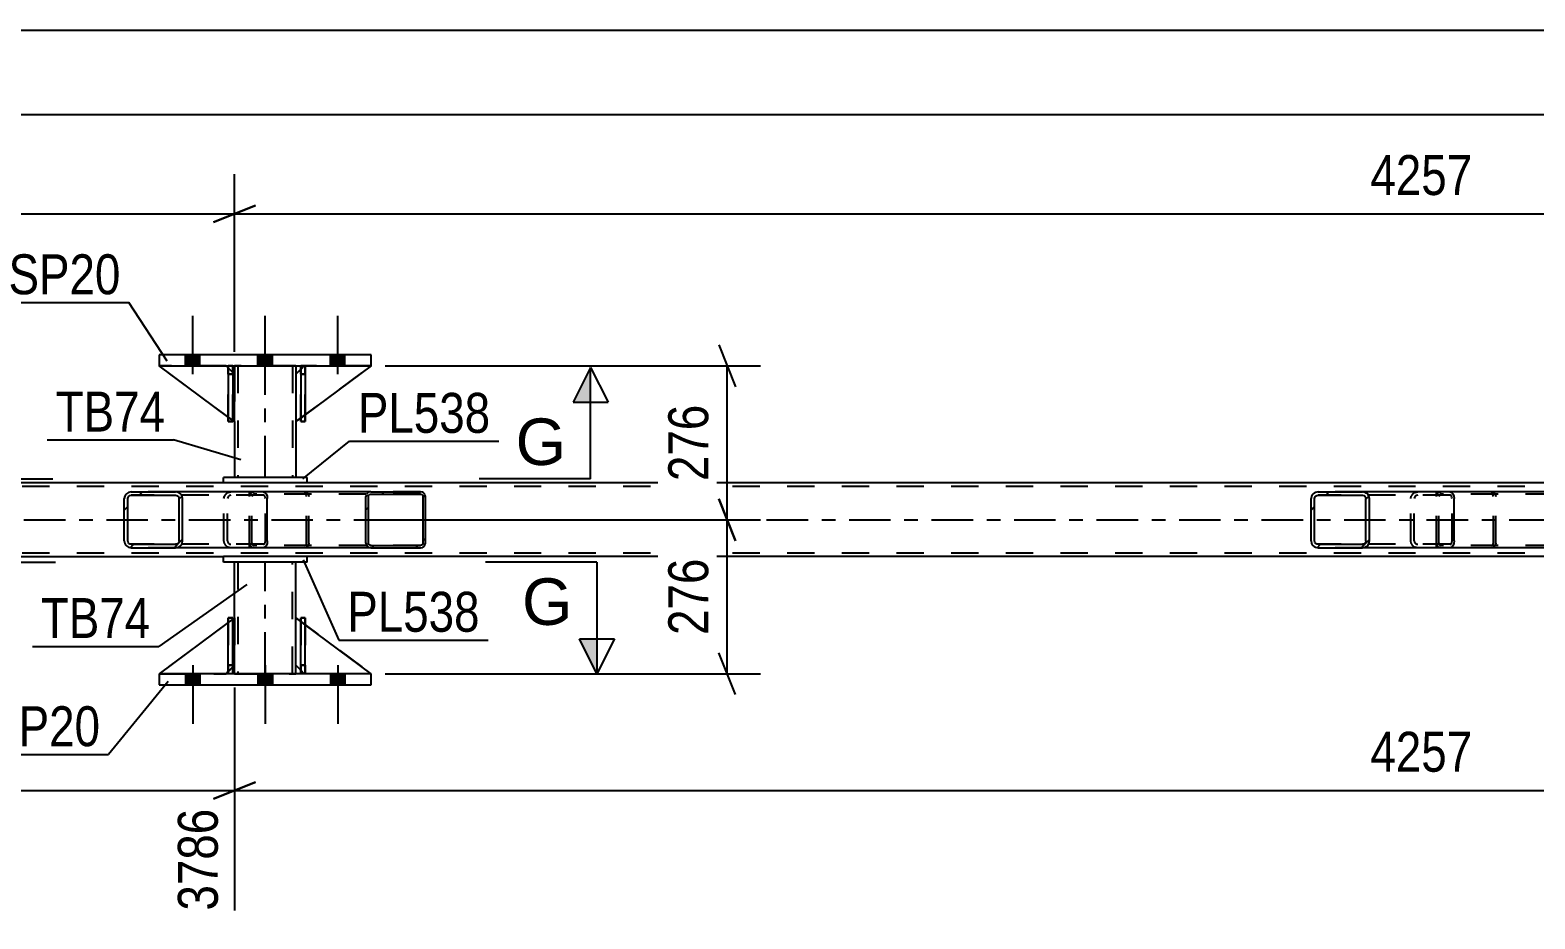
# Model space of a CAD drawing. Header units: millimetres. Extents: x 0 to 841, y 0 to 594.
# Drawn here: x 136.3 to 244.2, y 217 to 280.7 of the extents above; entities that cross this region are included whole.
import ezdxf

# ---------------------------------------------------------------- set-up
doc = ezdxf.new("R2010")
doc.units = ezdxf.units.MM
doc.linetypes.add('DXK_LINE_DOT2', pattern=[3.9198, 1.9599, -1.9599])
doc.linetypes.add('DXK_LINE_DOT3', pattern=[5.9187, 2.979, -0.9799, 0.9799, -0.9799])
doc.styles.add('Arial', font='ARIAL.TTF', dxfattribs={"height": 0.2})
doc.styles.add('Arial Narrow', font='ARIALN.TTF', dxfattribs={"height": 0.2})

# ---------------------------------------------------------------- blocks, each defined once
blk = doc.blocks.new('Part-815137708-5959 - 5892')
at = {"color": 2, "linetype": 'Continuous'}
for p, q in [((150.52, 234.55), (150.52, 238.55)), ((150.52, 238.55), (150.84, 238.55)), ((150.84, 234.55), (150.84, 238.55)), ((150.52, 234.55), (150.52, 234.55)), ((150.84, 234.55), (150.52, 234.55))]:
    blk.add_line(p, q, dxfattribs=at)
at = {"color": 7, "linetype": 'DXK_LINE_DOT2'}
for p, q in [((150.52, 238.55), (150.52, 235.15)), ((150.84, 235.15), (150.84, 238.55)), ((150.52, 235.15), (150.52, 234.55)), ((150.52, 235.15), (150.84, 235.15)), ((150.84, 234.55), (150.84, 235.15)), ((150.84, 234.55), (150.84, 234.55))]:
    blk.add_line(p, q, dxfattribs=at)
blk = doc.blocks.new('Part-815137708-5960 - 5892')
at = {"color": 7, "linetype": 'DXK_LINE_DOT2'}
for p, q in [((150.97, 238.55), (145.57, 234.55)), ((150.97, 235.15), (150.97, 238.55)), ((150.97, 238.55), (150.97, 235.15)), ((145.57, 234.55), (150.37, 234.55)), ((150.37, 234.55), (150.97, 235.15)), ((150.97, 235.15), (150.37, 234.55)), ((150.97, 235.15), (150.97, 235.15))]:
    blk.add_line(p, q, dxfattribs=at)
blk = doc.blocks.new('Part-815137708-5896 - 5892')
at = {"color": 7, "linetype": 'DXK_LINE_DOT2'}
for p, q in [((155.72, 256.03), (155.72, 256.63)), ((155.72, 256.63), (155.72, 256.63)), ((155.72, 256.63), (155.72, 252.63)), ((156.04, 256.63), (155.72, 256.63)), ((155.72, 252.63), (155.72, 256.03)), ((155.72, 256.03), (156.04, 256.03)), ((156.04, 256.03), (156.04, 256.63)), ((156.04, 252.63), (156.04, 256.63)), ((156.04, 256.03), (156.04, 252.63)), ((155.72, 252.63), (156.04, 252.63))]:
    blk.add_line(p, q, dxfattribs=at)
blk = doc.blocks.new('Part-815137708-5902 - 5892')
at = {"color": 2, "linetype": 'Continuous'}
for p, q in [((150.52, 238.22), (145.57, 234.55)), ((150.97, 238.55), (150.84, 238.46)), ((150.97, 235.15), (150.97, 238.55)), ((150.52, 234.7), (150.37, 234.55)), ((150.97, 235.15), (150.84, 235.02)), ((150.97, 235.15), (150.97, 235.15))]:
    blk.add_line(p, q, dxfattribs=at)
at = {"color": 7, "linetype": 'DXK_LINE_DOT2'}
for p, q in [((150.84, 238.46), (150.52, 238.22)), ((150.97, 235.15), (150.97, 238.55)), ((145.57, 234.55), (150.37, 234.55)), ((150.97, 235.15), (150.37, 234.55)), ((150.84, 235.02), (150.52, 234.7))]:
    blk.add_line(p, q, dxfattribs=at)
blk = doc.blocks.new('Part-815137708-5903 - 5892')
at = {"color": 7, "linetype": 'DXK_LINE_DOT2'}
for p, q in [((155.37, 235.15), (155.37, 238.55)), ((155.37, 238.55), (160.77, 234.55)), ((155.97, 234.55), (155.37, 235.15)), ((160.77, 234.55), (155.97, 234.55))]:
    blk.add_line(p, q, dxfattribs=at)
blk = doc.blocks.new('Part-815137708-5904 - 5892')
at = {"color": 2, "linetype": 'Continuous'}
for p, q in [((155.37, 235.15), (155.37, 238.55)), ((155.72, 238.29), (155.37, 238.55)), ((160.77, 234.55), (156.04, 238.05)), ((155.72, 234.8), (155.37, 235.15))]:
    blk.add_line(p, q, dxfattribs=at)
at = {"color": 7, "linetype": 'DXK_LINE_DOT2'}
for p, q in [((156.04, 238.05), (155.72, 238.29)), ((155.97, 234.55), (155.72, 234.8)), ((160.77, 234.55), (155.97, 234.55)), ((160.77, 234.55), (160.77, 234.55)), ((160.77, 234.55), (160.77, 234.55))]:
    blk.add_line(p, q, dxfattribs=at)
blk = doc.blocks.new('Part-815137708-5909 - 5892')
at = {"color": 2, "linetype": 'Continuous'}
for p, q in [((145.57, 234.55), (145.57, 233.75)), ((160.77, 234.55), (145.57, 234.55)), ((160.77, 233.75), (160.77, 234.55)), ((145.57, 233.75), (160.77, 233.75))]:
    blk.add_line(p, q, dxfattribs=at)
blk = doc.blocks.new('Part-815137708-5917 - 5892')
at = {"color": 2, "linetype": 'Continuous'}
for p, q in [((160.77, 257.43), (145.57, 257.43)), ((145.57, 257.43), (145.57, 256.63)), ((160.77, 256.63), (160.77, 257.43)), ((145.57, 256.63), (160.77, 256.63))]:
    blk.add_line(p, q, dxfattribs=at)
blk = doc.blocks.new('Part-815137708-5933 - 5892')
at = {"color": 2, "linetype": 'Continuous'}
for p, q in [((150.97, 238.55), (150.97, 242.55)), ((155.37, 238.55), (155.37, 242.55)), ((150.97, 234.55), (150.97, 235.15)), ((155.37, 234.55), (155.37, 235.15))]:
    blk.add_line(p, q, dxfattribs=at)
at = {"color": 7, "linetype": 'DXK_LINE_DOT2'}
for p, q in [((155.37, 242.55), (150.97, 242.55)), ((151.21, 242.55), (151.21, 234.55)), ((155.13, 234.55), (155.13, 242.55)), ((150.97, 235.15), (150.97, 238.55)), ((155.37, 235.15), (155.37, 238.55)), ((150.97, 234.55), (155.37, 234.55))]:
    blk.add_line(p, q, dxfattribs=at)
at = {"color": 7, "linetype": 'DXK_LINE_DOT3'}
blk.add_line((153.17, 234.55), (153.17, 242.55), dxfattribs=at)
blk = doc.blocks.new('Part-815137708-5938 - 5892')
at = {"color": 2, "linetype": 'Continuous'}
for p, q in [((156.17, 242.95), (150.17, 242.95)), ((150.17, 242.55), (150.17, 242.95)), ((156.17, 242.55), (156.17, 242.95)), ((156.17, 242.55), (150.17, 242.55))]:
    blk.add_line(p, q, dxfattribs=at)
blk = doc.blocks.new('Part-815137708-5943 - 5892')
at = {"color": 2, "linetype": 'Continuous'}
for p, q in [((156.17, 248.63), (150.17, 248.63)), ((150.17, 248.23), (150.17, 248.63)), ((156.17, 248.23), (156.17, 248.63)), ((156.17, 248.23), (150.17, 248.23))]:
    blk.add_line(p, q, dxfattribs=at)
blk = doc.blocks.new('Part-815137708-5948 - 5892')
at = {"color": 2, "linetype": 'Continuous'}
for p, q in [((150.97, 256.63), (150.97, 256.03)), ((155.37, 256.63), (155.37, 256.03)), ((150.97, 252.63), (150.97, 248.63)), ((155.37, 252.63), (155.37, 248.63))]:
    blk.add_line(p, q, dxfattribs=at)
at = {"color": 7, "linetype": 'DXK_LINE_DOT2'}
for p, q in [((155.37, 256.63), (150.97, 256.63)), ((150.97, 256.03), (150.97, 252.63)), ((151.21, 256.63), (151.21, 248.63)), ((155.13, 256.63), (155.13, 248.63)), ((155.37, 256.03), (155.37, 252.63)), ((155.37, 248.63), (150.97, 248.63))]:
    blk.add_line(p, q, dxfattribs=at)
at = {"color": 7, "linetype": 'DXK_LINE_DOT3'}
blk.add_line((153.17, 248.63), (153.17, 256.63), dxfattribs=at)
blk = doc.blocks.new('Part-815137708-5949 - 5892')
at = {"linetype": 'Continuous'}
h = blk.add_hatch(dxfattribs=at)
h.set_pattern_fill('', scale=0.7, style=0, pattern_type=0)
h.set_pattern_definition([(45, (164.6328, 247.392), (-1.57154, 1.57154), [])])
h.paths.add_polyline_path([(164.66, 247.27), (164.63, 247.39), (164.56, 247.5), (164.45, 247.57), (164.32, 247.59), (160.74, 247.59), (160.61, 247.57), (160.5, 247.5), (160.43, 247.39), (160.4, 247.27), (160.4, 243.91), (160.43, 243.79), (160.5, 243.68), (160.61, 243.61), (160.74, 243.59), (164.32, 243.59), (164.45, 243.61), (164.56, 243.68), (164.63, 243.79), (164.66, 243.91)])
h.paths.add_polyline_path([(164.48, 243.85), (164.44, 243.8), (164.38, 243.76), (164.32, 243.75), (160.74, 243.75), (160.68, 243.76), (160.62, 243.8), (160.59, 243.85), (160.57, 243.91), (160.57, 247.27), (160.59, 247.33), (160.62, 247.38), (160.68, 247.42), (160.74, 247.43), (164.32, 247.43), (164.38, 247.42), (164.44, 247.38), (164.48, 247.33), (164.49, 247.27), (164.49, 243.91)])
at = {"color": 7, "linetype": 'DXK_LINE_DOT2'}
for p, q in [((152.05, 247.27), (152.08, 247.39)), ((152.05, 243.91), (152.05, 247.27)), ((152.24, 247.33), (152.22, 247.27)), ((152.22, 243.91), (152.22, 247.27)), ((152.27, 247.38), (152.24, 247.33)), ((152.26, 247.57), (152.39, 247.59)), ((152.33, 247.42), (152.27, 247.38)), ((152.39, 247.43), (152.33, 247.42)), ((153.04, 247.59), (152.39, 247.59)), ((164.32, 247.43), (152.39, 247.43)), ((155.97, 247.59), (156.1, 247.57)), ((156.03, 247.42), (155.97, 247.43)), ((156.09, 247.38), (156.03, 247.42)), ((156.13, 247.33), (156.09, 247.38)), ((156.14, 247.27), (156.13, 247.33)), ((156.14, 243.91), (156.14, 247.27)), ((156.28, 247.39), (156.31, 247.27)), ((156.31, 243.91), (156.31, 247.27)), ((164.32, 247.59), (160.74, 247.59)), ((152.08, 243.79), (152.05, 243.91)), ((152.22, 243.91), (152.24, 243.85)), ((152.24, 243.85), (152.27, 243.8)), ((152.39, 243.59), (152.26, 243.61)), ((152.27, 243.8), (152.33, 243.76)), ((152.33, 243.76), (152.39, 243.75)), ((164.32, 243.75), (152.39, 243.75)), ((153.04, 243.59), (152.39, 243.59)), ((155.97, 243.75), (156.03, 243.76)), ((156.1, 243.61), (155.97, 243.59)), ((156.03, 243.76), (156.09, 243.8)), ((156.09, 243.8), (156.13, 243.85)), ((156.13, 243.85), (156.14, 243.91)), ((156.31, 243.91), (156.28, 243.79)), ((160.74, 243.59), (164.32, 243.59))]:
    blk.add_line(p, q, dxfattribs=at)
at = {"color": 2, "linetype": 'Continuous'}
for p, q in [((160.74, 247.59), (153.04, 247.59)), ((160.43, 247.39), (160.4, 247.27)), ((160.4, 243.91), (160.4, 247.27)), ((160.57, 247.27), (160.59, 247.33)), ((160.57, 243.91), (160.57, 247.27)), ((160.59, 247.33), (160.62, 247.38)), ((160.74, 247.59), (160.61, 247.57)), ((160.62, 247.38), (160.68, 247.42)), ((160.68, 247.42), (160.74, 247.43)), ((160.74, 247.59), (164.32, 247.59)), ((160.74, 247.43), (164.32, 247.43)), ((164.45, 247.57), (164.32, 247.59)), ((164.32, 247.43), (164.38, 247.42)), ((164.38, 247.42), (164.44, 247.38)), ((164.44, 247.38), (164.48, 247.33)), ((164.48, 247.33), (164.49, 247.27)), ((164.49, 243.91), (164.49, 247.27)), ((164.66, 247.27), (164.63, 247.39)), ((164.66, 243.91), (164.66, 247.27)), ((160.74, 243.59), (153.04, 243.59)), ((160.4, 243.91), (160.43, 243.79)), ((160.59, 243.85), (160.57, 243.91)), ((160.62, 243.8), (160.59, 243.85)), ((160.61, 243.61), (160.74, 243.59)), ((160.68, 243.76), (160.62, 243.8)), ((160.74, 243.75), (160.68, 243.76)), ((160.74, 243.75), (164.32, 243.75)), ((160.74, 243.59), (164.32, 243.59)), ((164.38, 243.76), (164.32, 243.75)), ((164.32, 243.59), (164.45, 243.61)), ((164.44, 243.8), (164.38, 243.76)), ((164.48, 243.85), (164.44, 243.8)), ((164.49, 243.91), (164.48, 243.85)), ((164.63, 243.79), (164.66, 243.91))]:
    blk.add_line(p, q, dxfattribs=at)
at = {"color": 7, "linetype": 'DXK_LINE_DOT2'}
for centre, start, end in [((152.38, 247.26), 110.7583, 155.6801), ((155.98, 247.26), 24.3199, 69.2417), ((152.38, 243.92), 204.3199, 249.2417), ((155.98, 243.92), 290.7583, 335.6801)]:
    blk.add_arc(centre, 0.331, start, end, dxfattribs=at)
at = {"color": 2, "linetype": 'Continuous'}
for centre, start, end in [((160.73, 247.26), 110.7583, 155.68), ((164.33, 247.26), 24.32, 69.2417), ((160.73, 243.92), 204.32, 249.2417), ((164.33, 243.92), 290.7583, 335.68)]:
    blk.add_arc(centre, 0.331, start, end, dxfattribs=at)
blk = doc.blocks.new('Part-815137708-5951 - 5892')
at = {"linetype": 'Continuous'}
h = blk.add_hatch(dxfattribs=at)
h.set_pattern_fill('', scale=0.7, style=0, pattern_type=0)
h.set_pattern_definition([(45, (147.209, 247.2932), (-1.57154, 1.57154), [])])
h.paths.add_polyline_path([(147.25, 247.11), (147.21, 247.29), (147.1, 247.45), (146.94, 247.55), (146.74, 247.59), (143.56, 247.59), (143.37, 247.55), (143.2, 247.45), (143.1, 247.29), (143.06, 247.11), (143.06, 244.07), (143.1, 243.89), (143.2, 243.73), (143.37, 243.63), (143.56, 243.59), (146.74, 243.59), (146.94, 243.63), (147.1, 243.73), (147.21, 243.89), (147.25, 244.07)])
h.paths.add_polyline_path([(146.98, 243.98), (146.92, 243.9), (146.84, 243.85), (146.74, 243.83), (143.56, 243.83), (143.46, 243.85), (143.38, 243.9), (143.33, 243.98), (143.31, 244.07), (143.31, 247.11), (143.33, 247.2), (143.38, 247.28), (143.46, 247.33), (143.56, 247.35), (146.74, 247.35), (146.84, 247.33), (146.92, 247.28), (146.98, 247.2), (147, 247.11), (147, 244.07)])
at = {"color": 2, "linetype": 'Continuous'}
for p, q in [((143.1, 247.29), (143.06, 247.11)), ((143.31, 247.11), (143.33, 247.2)), ((143.33, 247.2), (143.38, 247.28)), ((143.56, 247.59), (143.37, 247.55)), ((143.38, 247.28), (143.46, 247.33)), ((143.46, 247.33), (143.56, 247.35)), ((143.56, 247.59), (146.74, 247.59)), ((143.56, 247.35), (146.74, 247.35)), ((153.04, 247.59), (146.74, 247.59)), ((146.94, 247.55), (146.74, 247.59)), ((146.74, 247.35), (146.84, 247.33)), ((146.84, 247.33), (146.92, 247.28)), ((146.92, 247.28), (146.98, 247.2)), ((146.98, 247.2), (147, 247.11)), ((147.25, 247.11), (147.21, 247.29)), ((153.04, 247.59), (153.15, 247.55)), ((153.15, 247.55), (153.24, 247.45)), ((153.24, 247.45), (153.3, 247.29)), ((153.3, 247.29), (153.32, 247.11)), ((143.06, 244.07), (143.06, 247.11)), ((143.31, 244.07), (143.31, 247.11)), ((147, 244.07), (147, 247.11)), ((147.25, 244.07), (147.25, 247.11)), ((153.32, 244.07), (153.32, 247.11)), ((143.06, 244.07), (143.1, 243.89)), ((143.33, 243.98), (143.31, 244.07)), ((143.38, 243.9), (143.33, 243.98)), ((146.98, 243.98), (146.92, 243.9)), ((147, 244.07), (146.98, 243.98)), ((147.21, 243.89), (147.25, 244.07)), ((153.32, 244.07), (153.3, 243.89)), ((143.37, 243.63), (143.56, 243.59)), ((143.46, 243.85), (143.38, 243.9)), ((143.56, 243.83), (143.46, 243.85)), ((143.56, 243.83), (146.74, 243.83)), ((143.56, 243.59), (146.74, 243.59)), ((146.84, 243.85), (146.74, 243.83)), ((146.74, 243.59), (146.94, 243.63)), ((153.04, 243.59), (146.74, 243.59)), ((146.92, 243.9), (146.84, 243.85)), ((153.15, 243.63), (153.04, 243.59)), ((153.24, 243.73), (153.15, 243.63)), ((153.3, 243.89), (153.24, 243.73))]:
    blk.add_line(p, q, dxfattribs=at)
at = {"color": 7, "linetype": 'DXK_LINE_DOT2'}
for p, q in [((146.74, 247.59), (143.56, 247.59)), ((153.04, 247.35), (143.56, 247.35)), ((150.21, 247.11), (150.25, 247.29)), ((150.48, 247.2), (150.46, 247.11)), ((150.53, 247.28), (150.48, 247.2)), ((150.52, 247.55), (150.71, 247.59)), ((150.61, 247.33), (150.53, 247.28)), ((150.71, 247.35), (150.61, 247.33)), ((152.05, 247.35), (152.05, 247.59)), ((153.1, 247.33), (153.04, 247.35)), ((153.14, 247.28), (153.1, 247.33)), ((153.17, 247.2), (153.14, 247.28)), ((153.18, 247.11), (153.17, 247.2)), ((150.21, 244.07), (150.21, 247.11)), ((150.46, 244.07), (150.46, 247.11)), ((153.18, 244.07), (153.18, 247.11)), ((150.25, 243.89), (150.21, 244.07)), ((150.46, 244.07), (150.48, 243.98)), ((150.48, 243.98), (150.53, 243.9)), ((153.14, 243.9), (153.17, 243.98)), ((153.17, 243.98), (153.18, 244.07)), ((153.04, 243.83), (143.56, 243.83)), ((146.74, 243.59), (143.56, 243.59)), ((150.71, 243.59), (150.52, 243.63)), ((150.53, 243.9), (150.55, 243.89)), ((150.55, 243.89), (150.61, 243.85)), ((150.61, 243.85), (150.71, 243.83)), ((152.05, 243.59), (152.05, 243.83)), ((153.04, 243.83), (153.1, 243.85)), ((153.1, 243.85), (153.14, 243.9))]:
    blk.add_line(p, q, dxfattribs=at)
at = {"color": 2, "linetype": 'Continuous'}
for centre, start, end in [((143.55, 247.09), 111.1941, 156.1506), ((146.76, 247.09), 23.8494, 68.8059), ((143.55, 244.08), 203.8494, 248.8059), ((146.76, 244.08), 291.1941, 336.1506)]:
    blk.add_arc(centre, 0.492, start, end, dxfattribs=at)
at = {"color": 7, "linetype": 'DXK_LINE_DOT2'}
for centre, start, end in [((150.7, 247.09), 111.1941, 156.1506), ((150.7, 244.08), 203.8494, 248.8059)]:
    blk.add_arc(centre, 0.492, start, end, dxfattribs=at)
blk = doc.blocks.new('Part-815137708-5994 - 5892')
at = {"color": 7, "linetype": 'DXK_LINE_DOT2'}
for p, q in [((150.52, 256.03), (150.52, 256.63)), ((150.52, 256.63), (150.52, 256.63)), ((150.52, 256.63), (150.52, 252.63)), ((150.84, 256.63), (150.52, 256.63)), ((150.52, 252.63), (150.52, 256.03)), ((150.52, 256.03), (150.84, 256.03)), ((150.84, 256.03), (150.84, 256.63)), ((150.84, 252.63), (150.84, 256.63)), ((150.84, 256.03), (150.84, 252.63)), ((150.52, 252.63), (150.84, 252.63))]:
    blk.add_line(p, q, dxfattribs=at)
blk = doc.blocks.new('Part-815137708-5995 - 5892')
at = {"color": 2, "linetype": 'Continuous'}
for p, q in [((156.04, 256.63), (155.72, 256.63)), ((155.72, 256.63), (155.72, 252.63)), ((156.04, 256.63), (156.04, 256.63)), ((156.04, 256.63), (156.04, 252.63)), ((156.04, 252.63), (155.72, 252.63))]:
    blk.add_line(p, q, dxfattribs=at)
at = {"color": 7, "linetype": 'DXK_LINE_DOT2'}
for p, q in [((155.72, 256.03), (155.72, 256.63)), ((156.04, 256.03), (155.72, 256.03)), ((155.72, 256.03), (155.72, 252.63)), ((156.04, 256.03), (156.04, 256.63)), ((156.04, 256.63), (156.04, 256.63)), ((156.04, 252.63), (156.04, 256.03))]:
    blk.add_line(p, q, dxfattribs=at)
blk = doc.blocks.new('Part-815137708-5996 - 5892')
at = {"color": 2, "linetype": 'Continuous'}
for p, q in [((150.84, 256.63), (150.52, 256.63)), ((150.52, 256.63), (150.52, 252.63)), ((150.84, 256.63), (150.84, 256.63)), ((150.84, 256.63), (150.84, 252.63)), ((150.84, 252.63), (150.52, 252.63))]:
    blk.add_line(p, q, dxfattribs=at)
at = {"color": 7, "linetype": 'DXK_LINE_DOT2'}
for p, q in [((150.52, 256.03), (150.52, 256.63)), ((150.84, 256.03), (150.52, 256.03)), ((150.52, 256.03), (150.52, 252.63)), ((150.84, 256.03), (150.84, 256.63)), ((150.84, 256.63), (150.84, 256.63)), ((150.84, 252.63), (150.84, 256.03))]:
    blk.add_line(p, q, dxfattribs=at)
blk = doc.blocks.new('Part-815137708-6027 - 5892')
at = {"color": 2, "linetype": 'Continuous'}
for p, q in [((155.72, 256.38), (155.37, 256.03)), ((155.37, 256.03), (155.37, 252.63)), ((160.77, 256.63), (156.04, 253.13)), ((155.72, 252.89), (155.37, 252.63))]:
    blk.add_line(p, q, dxfattribs=at)
at = {"color": 7, "linetype": 'DXK_LINE_DOT2'}
for p, q in [((155.97, 256.63), (155.72, 256.38)), ((160.77, 256.63), (155.97, 256.63)), ((156.04, 253.13), (155.72, 252.89))]:
    blk.add_line(p, q, dxfattribs=at)
blk = doc.blocks.new('Part-815137708-6028 - 5892')
at = {"color": 7, "linetype": 'DXK_LINE_DOT2'}
for p, q in [((156.04, 238.55), (155.72, 238.55)), ((155.72, 235.15), (155.72, 238.55)), ((155.72, 234.55), (155.72, 238.55)), ((156.04, 238.55), (156.04, 235.15)), ((156.04, 234.55), (156.04, 238.55)), ((156.04, 235.15), (155.72, 235.15)), ((155.72, 234.55), (155.72, 235.15)), ((156.04, 234.55), (155.72, 234.55)), ((156.04, 235.15), (156.04, 234.55)), ((156.04, 234.55), (156.04, 234.55))]:
    blk.add_line(p, q, dxfattribs=at)
blk = doc.blocks.new('Part-815137708-6029 - 5892')
at = {"color": 7, "linetype": 'DXK_LINE_DOT2'}
for p, q in [((150.84, 238.55), (150.52, 238.55)), ((150.52, 235.15), (150.52, 238.55)), ((150.52, 234.55), (150.52, 238.55)), ((150.84, 238.55), (150.84, 235.15)), ((150.84, 234.55), (150.84, 238.55)), ((150.84, 235.15), (150.52, 235.15)), ((150.52, 234.55), (150.52, 235.15)), ((150.84, 234.55), (150.52, 234.55)), ((150.84, 235.15), (150.84, 234.55)), ((150.84, 234.55), (150.84, 234.55))]:
    blk.add_line(p, q, dxfattribs=at)
blk = doc.blocks.new('Part-815137708-6030 - 5892')
at = {"color": 2, "linetype": 'Continuous'}
for p, q in [((155.72, 234.55), (155.72, 238.55)), ((155.72, 238.55), (156.04, 238.55)), ((156.04, 234.55), (156.04, 238.55)), ((155.72, 234.55), (155.72, 234.55)), ((156.04, 234.55), (155.72, 234.55))]:
    blk.add_line(p, q, dxfattribs=at)
at = {"color": 7, "linetype": 'DXK_LINE_DOT2'}
for p, q in [((155.72, 238.55), (155.72, 235.15)), ((156.04, 235.15), (156.04, 238.55)), ((155.72, 235.15), (155.72, 234.55)), ((155.72, 235.15), (156.04, 235.15)), ((156.04, 234.55), (156.04, 235.15)), ((156.04, 234.55), (156.04, 234.55))]:
    blk.add_line(p, q, dxfattribs=at)
blk = doc.blocks.new('Part-815137708-6069 - 5892')
at = {"color": 2, "linetype": 'Continuous'}
for p, q in [((150.17, 248.23), (58.92, 248.23)), ((320.44, 248.23), (156.17, 248.23)), ((58.92, 242.95), (150.17, 242.95)), ((320.44, 242.95), (156.17, 242.95))]:
    blk.add_line(p, q, dxfattribs=at)
at = {"color": 7, "linetype": 'DXK_LINE_DOT2'}
for p, q in [((717.83, 247.99), (58.92, 247.99)), ((156.17, 248.23), (150.17, 248.23)), ((717.83, 243.19), (58.92, 243.19)), ((156.17, 242.95), (150.17, 242.95))]:
    blk.add_line(p, q, dxfattribs=at)
at = {"color": 7, "linetype": 'DXK_LINE_DOT3'}
blk.add_line((58.92, 245.59), (717.83, 245.59), dxfattribs=at)
blk = doc.blocks.new('Part-815137708-6105 - 5892')
at = {"color": 7, "linetype": 'DXK_LINE_DOT2'}
for p, q in [((150.97, 252.63), (145.57, 256.63)), ((145.57, 256.63), (150.37, 256.63)), ((150.37, 256.63), (150.97, 256.03)), ((150.97, 256.03), (150.37, 256.63)), ((150.97, 256.03), (150.97, 252.63)), ((150.97, 256.03), (150.97, 256.03)), ((150.97, 256.03), (150.97, 252.63))]:
    blk.add_line(p, q, dxfattribs=at)
blk = doc.blocks.new('Part-815137708-6106 - 5892')
at = {"color": 2, "linetype": 'Continuous'}
for p, q in [((150.52, 252.96), (145.57, 256.63)), ((150.52, 256.48), (150.37, 256.63)), ((150.97, 256.03), (150.84, 256.16)), ((150.97, 256.03), (150.97, 256.03)), ((150.97, 252.63), (150.97, 256.03)), ((150.84, 252.72), (150.97, 252.63)), ((150.97, 252.63), (150.97, 252.63))]:
    blk.add_line(p, q, dxfattribs=at)
at = {"color": 7, "linetype": 'DXK_LINE_DOT2'}
for p, q in [((150.37, 256.63), (145.57, 256.63)), ((150.37, 256.63), (150.97, 256.03)), ((150.84, 256.16), (150.52, 256.48)), ((150.97, 256.03), (150.97, 252.63)), ((150.84, 252.72), (150.52, 252.96))]:
    blk.add_line(p, q, dxfattribs=at)
blk = doc.blocks.new('Part-815137708-6107 - 5892')
at = {"color": 7, "linetype": 'DXK_LINE_DOT2'}
for p, q in [((155.97, 256.63), (155.37, 256.03)), ((155.37, 252.63), (160.77, 256.63)), ((155.37, 256.03), (155.37, 252.63)), ((160.77, 256.63), (155.97, 256.63))]:
    blk.add_line(p, q, dxfattribs=at)
blk = doc.blocks.new('Part-815137708-6109 - 5892')
at = {"linetype": 'Continuous'}
h = blk.add_hatch(dxfattribs=at)
h.set_pattern_fill('', scale=0.7, style=0, pattern_type=0)
h.set_pattern_definition([(45, (249.767, 247.392), (-1.57154, 1.57154), [])])
h.paths.add_polyline_path([(249.79, 247.27), (249.77, 247.39), (249.69, 247.5), (249.58, 247.57), (249.45, 247.59), (245.88, 247.59), (245.75, 247.57), (245.64, 247.5), (245.56, 247.39), (245.54, 247.27), (245.54, 243.91), (245.56, 243.79), (245.64, 243.68), (245.75, 243.61), (245.88, 243.59), (249.45, 243.59), (249.58, 243.61), (249.69, 243.68), (249.77, 243.79), (249.79, 243.91)])
h.paths.add_polyline_path([(249.61, 243.85), (249.57, 243.8), (249.52, 243.76), (249.45, 243.75), (245.88, 243.75), (245.81, 243.76), (245.76, 243.8), (245.72, 243.85), (245.71, 243.91), (245.71, 247.27), (245.72, 247.33), (245.76, 247.38), (245.81, 247.42), (245.88, 247.43), (249.45, 247.43), (249.52, 247.42), (249.57, 247.38), (249.61, 247.33), (249.62, 247.27), (249.62, 243.91)])
at = {"color": 7, "linetype": 'DXK_LINE_DOT2'}
for p, q in [((237.19, 247.27), (237.21, 247.39)), ((237.19, 243.91), (237.19, 247.27)), ((237.37, 247.33), (237.36, 247.27)), ((237.36, 243.91), (237.36, 247.27)), ((237.41, 247.38), (237.37, 247.33)), ((237.4, 247.57), (237.53, 247.59)), ((237.46, 247.42), (237.41, 247.38)), ((237.53, 247.43), (237.46, 247.42)), ((238.18, 247.59), (237.53, 247.59)), ((249.45, 247.43), (237.53, 247.43)), ((241.1, 247.59), (241.23, 247.57)), ((241.17, 247.42), (241.1, 247.43)), ((241.22, 247.38), (241.17, 247.42)), ((241.26, 247.33), (241.22, 247.38)), ((241.27, 247.27), (241.26, 247.33)), ((241.27, 243.91), (241.27, 247.27)), ((241.42, 247.39), (241.44, 247.27)), ((241.44, 243.91), (241.44, 247.27)), ((249.45, 247.59), (245.88, 247.59)), ((237.21, 243.79), (237.19, 243.91)), ((237.36, 243.91), (237.37, 243.85)), ((237.37, 243.85), (237.41, 243.8)), ((237.53, 243.59), (237.4, 243.61)), ((237.41, 243.8), (237.46, 243.76)), ((237.46, 243.76), (237.53, 243.75)), ((249.45, 243.75), (237.53, 243.75)), ((238.18, 243.59), (237.53, 243.59)), ((241.1, 243.75), (241.17, 243.76)), ((241.23, 243.61), (241.1, 243.59)), ((241.17, 243.76), (241.22, 243.8)), ((241.22, 243.8), (241.26, 243.85)), ((241.26, 243.85), (241.27, 243.91)), ((241.44, 243.91), (241.42, 243.79)), ((245.88, 243.59), (249.45, 243.59))]:
    blk.add_line(p, q, dxfattribs=at)
at = {"color": 2, "linetype": 'Continuous'}
for p, q in [((245.88, 247.59), (238.18, 247.59)), ((245.56, 247.39), (245.54, 247.27)), ((245.54, 243.91), (245.54, 247.27)), ((245.71, 247.27), (245.72, 247.33)), ((245.71, 243.91), (245.71, 247.27)), ((245.72, 247.33), (245.76, 247.38)), ((245.88, 247.59), (245.75, 247.57)), ((245.76, 247.38), (245.81, 247.42)), ((245.81, 247.42), (245.88, 247.43)), ((245.88, 247.59), (249.45, 247.59)), ((245.88, 247.43), (249.45, 247.43)), ((249.58, 247.57), (249.45, 247.59)), ((249.45, 247.43), (249.52, 247.42)), ((249.52, 247.42), (249.57, 247.38)), ((249.57, 247.38), (249.61, 247.33)), ((249.61, 247.33), (249.62, 247.27)), ((249.62, 243.91), (249.62, 247.27)), ((249.79, 247.27), (249.77, 247.39)), ((249.79, 243.91), (249.79, 247.27)), ((245.88, 243.59), (238.18, 243.59)), ((245.54, 243.91), (245.56, 243.79)), ((245.72, 243.85), (245.71, 243.91)), ((245.76, 243.8), (245.72, 243.85)), ((245.75, 243.61), (245.88, 243.59)), ((245.81, 243.76), (245.76, 243.8)), ((245.88, 243.75), (245.81, 243.76)), ((245.88, 243.75), (249.45, 243.75)), ((245.88, 243.59), (249.45, 243.59)), ((249.52, 243.76), (249.45, 243.75)), ((249.45, 243.59), (249.58, 243.61)), ((249.57, 243.8), (249.52, 243.76)), ((249.61, 243.85), (249.57, 243.8)), ((249.62, 243.91), (249.61, 243.85)), ((249.77, 243.79), (249.79, 243.91))]:
    blk.add_line(p, q, dxfattribs=at)
at = {"color": 7, "linetype": 'DXK_LINE_DOT2'}
for centre, start, end in [((237.51, 247.26), 110.7583, 155.6801), ((241.12, 247.26), 24.3199, 69.2417), ((237.51, 243.92), 204.3199, 249.2417), ((241.12, 243.92), 290.7583, 335.6801)]:
    blk.add_arc(centre, 0.331, start, end, dxfattribs=at)
at = {"color": 2, "linetype": 'Continuous'}
for centre, start, end in [((245.86, 247.26), 110.7583, 155.68), ((249.47, 247.26), 24.32, 69.2417), ((245.86, 243.92), 204.32, 249.2417), ((249.47, 243.92), 290.7583, 335.68)]:
    blk.add_arc(centre, 0.331, start, end, dxfattribs=at)
blk = doc.blocks.new('Part-815137708-6110 - 5892')
at = {"linetype": 'Continuous'}
h = blk.add_hatch(dxfattribs=at)
h.set_pattern_fill('', scale=0.7, style=0, pattern_type=0)
h.set_pattern_definition([(45, (232.3432, 247.2932), (-1.57154, 1.57154), [])])
h.paths.add_polyline_path([(232.38, 247.11), (232.34, 247.29), (232.23, 247.45), (232.07, 247.55), (231.88, 247.59), (228.69, 247.59), (228.5, 247.55), (228.34, 247.45), (228.23, 247.29), (228.19, 247.11), (228.19, 244.07), (228.23, 243.89), (228.34, 243.73), (228.5, 243.63), (228.69, 243.59), (231.88, 243.59), (232.07, 243.63), (232.23, 243.73), (232.34, 243.89), (232.38, 244.07)])
h.paths.add_polyline_path([(232.11, 243.98), (232.06, 243.9), (231.97, 243.85), (231.88, 243.83), (228.69, 243.83), (228.6, 243.85), (228.52, 243.9), (228.46, 243.98), (228.44, 244.07), (228.44, 247.11), (228.46, 247.2), (228.52, 247.28), (228.6, 247.33), (228.69, 247.35), (231.88, 247.35), (231.97, 247.33), (232.06, 247.28), (232.11, 247.2), (232.13, 247.11), (232.13, 244.07)])
at = {"color": 2, "linetype": 'Continuous'}
for p, q in [((228.23, 247.29), (228.19, 247.11)), ((228.44, 247.11), (228.46, 247.2)), ((228.46, 247.2), (228.52, 247.28)), ((228.69, 247.59), (228.5, 247.55)), ((228.52, 247.28), (228.6, 247.33)), ((228.6, 247.33), (228.69, 247.35)), ((228.69, 247.59), (231.88, 247.59)), ((228.69, 247.35), (231.88, 247.35)), ((238.18, 247.59), (231.88, 247.59)), ((232.07, 247.55), (231.88, 247.59)), ((231.88, 247.35), (231.97, 247.33)), ((231.97, 247.33), (232.06, 247.28)), ((232.06, 247.28), (232.11, 247.2)), ((232.11, 247.2), (232.13, 247.11)), ((232.38, 247.11), (232.34, 247.29)), ((238.18, 247.59), (238.28, 247.55)), ((238.28, 247.55), (238.37, 247.45)), ((238.37, 247.45), (238.43, 247.29)), ((238.43, 247.29), (238.45, 247.11)), ((228.19, 244.07), (228.19, 247.11)), ((228.44, 244.07), (228.44, 247.11)), ((232.13, 244.07), (232.13, 247.11)), ((232.38, 244.07), (232.38, 247.11)), ((238.45, 244.07), (238.45, 247.11)), ((228.19, 244.07), (228.23, 243.89)), ((228.46, 243.98), (228.44, 244.07)), ((228.52, 243.9), (228.46, 243.98)), ((232.11, 243.98), (232.06, 243.9)), ((232.13, 244.07), (232.11, 243.98)), ((232.34, 243.89), (232.38, 244.07)), ((238.45, 244.07), (238.43, 243.89)), ((228.5, 243.63), (228.69, 243.59)), ((228.6, 243.85), (228.52, 243.9)), ((228.69, 243.83), (228.6, 243.85)), ((228.69, 243.83), (231.88, 243.83)), ((228.69, 243.59), (231.88, 243.59)), ((231.97, 243.85), (231.88, 243.83)), ((231.88, 243.59), (232.07, 243.63)), ((238.18, 243.59), (231.88, 243.59)), ((232.06, 243.9), (231.97, 243.85)), ((238.28, 243.63), (238.18, 243.59)), ((238.37, 243.73), (238.28, 243.63)), ((238.43, 243.89), (238.37, 243.73))]:
    blk.add_line(p, q, dxfattribs=at)
at = {"color": 7, "linetype": 'DXK_LINE_DOT2'}
for p, q in [((231.88, 247.59), (228.69, 247.59)), ((238.18, 247.35), (228.69, 247.35)), ((235.34, 247.11), (235.38, 247.29)), ((235.61, 247.2), (235.59, 247.11)), ((235.67, 247.28), (235.61, 247.2)), ((235.65, 247.55), (235.84, 247.59)), ((235.75, 247.33), (235.67, 247.28)), ((235.84, 247.35), (235.75, 247.33)), ((237.19, 247.35), (237.19, 247.59)), ((238.23, 247.33), (238.18, 247.35)), ((238.27, 247.28), (238.23, 247.33)), ((238.3, 247.2), (238.27, 247.28)), ((238.31, 247.11), (238.3, 247.2)), ((235.34, 244.07), (235.34, 247.11)), ((235.59, 244.07), (235.59, 247.11)), ((238.31, 244.07), (238.31, 247.11)), ((235.38, 243.89), (235.34, 244.07)), ((235.59, 244.07), (235.61, 243.98)), ((235.61, 243.98), (235.67, 243.9)), ((238.27, 243.9), (238.3, 243.98)), ((238.3, 243.98), (238.31, 244.07)), ((238.18, 243.83), (228.69, 243.83)), ((231.88, 243.59), (228.69, 243.59)), ((235.84, 243.59), (235.65, 243.63)), ((235.67, 243.9), (235.69, 243.89)), ((235.69, 243.89), (235.75, 243.85)), ((235.75, 243.85), (235.84, 243.83)), ((237.19, 243.59), (237.19, 243.83)), ((238.18, 243.83), (238.23, 243.85)), ((238.23, 243.85), (238.27, 243.9))]:
    blk.add_line(p, q, dxfattribs=at)
at = {"color": 2, "linetype": 'Continuous'}
for centre, start, end in [((228.68, 247.09), 111.1941, 156.1506), ((231.89, 247.09), 23.8494, 68.8059), ((228.68, 244.08), 203.8494, 248.8059), ((231.89, 244.08), 291.1941, 336.1506)]:
    blk.add_arc(centre, 0.492, start, end, dxfattribs=at)
at = {"color": 7, "linetype": 'DXK_LINE_DOT2'}
for centre, start, end in [((235.83, 247.09), 111.1941, 156.1506), ((235.83, 244.08), 203.8494, 248.8059)]:
    blk.add_arc(centre, 0.492, start, end, dxfattribs=at)
blk = doc.blocks.new('Bolt-815137708-6112 - 5892')
at = {"linetype": 'Continuous'}
for points in [[(148.49, 234.55), (147.45, 234.55), (147.45, 233.75), (148.49, 233.75)], [(148.49, 234.55), (147.45, 234.55), (147.45, 233.75), (148.49, 233.75)], [(148.49, 234.55), (147.45, 234.55), (147.45, 233.75), (148.49, 233.75)], [(153.69, 234.55), (152.65, 234.55), (152.65, 233.75), (153.69, 233.75)], [(153.69, 234.55), (152.65, 234.55), (152.65, 233.75), (153.69, 233.75)], [(158.89, 234.55), (157.85, 234.55), (157.85, 233.75), (158.89, 233.75)], [(158.89, 234.55), (157.85, 234.55), (157.85, 233.75), (158.89, 233.75)], [(158.89, 234.55), (157.85, 234.55), (157.85, 233.75), (158.89, 233.75)]]:
    blk.add_hatch(color=1, dxfattribs=at).paths.add_polyline_path(points)
at = {"color": 1, "linetype": 'Continuous'}
for p, q in [((147.45, 234.55), (147.45, 233.75)), ((147.45, 234.55), (147.45, 233.75)), ((147.45, 234.55), (147.45, 233.75)), ((147.97, 235.15), (147.97, 230.95)), ((147.97, 235.15), (147.97, 230.95)), ((147.97, 235.15), (147.97, 230.95)), ((148.49, 234.55), (148.49, 233.75)), ((148.49, 234.55), (148.49, 233.75)), ((148.49, 234.55), (148.49, 233.75)), ((152.65, 234.55), (152.65, 233.75)), ((152.65, 234.55), (152.65, 233.75)), ((153.17, 235.15), (153.17, 230.95)), ((153.17, 235.15), (153.17, 230.95)), ((153.69, 234.55), (153.69, 233.75)), ((153.69, 234.55), (153.69, 233.75)), ((157.85, 234.55), (157.85, 233.75)), ((157.85, 234.55), (157.85, 233.75)), ((157.85, 234.55), (157.85, 233.75)), ((158.37, 235.15), (158.37, 230.95)), ((158.37, 235.15), (158.37, 230.95)), ((158.37, 235.15), (158.37, 230.95)), ((158.89, 234.55), (158.89, 233.75)), ((158.89, 234.55), (158.89, 233.75)), ((158.89, 234.55), (158.89, 233.75))]:
    blk.add_line(p, q, dxfattribs=at)
blk = doc.blocks.new('Bolt-815137708-6113 - 5892')
at = {"linetype": 'Continuous'}
for points in [[(147.45, 256.63), (148.49, 256.63), (148.49, 257.43), (147.45, 257.43)], [(147.45, 256.63), (148.49, 256.63), (148.49, 257.43), (147.45, 257.43)], [(147.45, 256.63), (148.49, 256.63), (148.49, 257.43), (147.45, 257.43)], [(152.65, 256.63), (153.69, 256.63), (153.69, 257.43), (152.65, 257.43)], [(152.65, 256.63), (153.69, 256.63), (153.69, 257.43), (152.65, 257.43)], [(157.85, 256.63), (158.89, 256.63), (158.89, 257.43), (157.85, 257.43)], [(157.85, 256.63), (158.89, 256.63), (158.89, 257.43), (157.85, 257.43)], [(157.85, 256.63), (158.89, 256.63), (158.89, 257.43), (157.85, 257.43)]]:
    blk.add_hatch(color=1, dxfattribs=at).paths.add_polyline_path(points)
at = {"color": 1, "linetype": 'Continuous'}
for p, q in [((147.97, 256.03), (147.97, 260.23)), ((147.97, 256.03), (147.97, 260.23)), ((147.97, 256.03), (147.97, 260.23)), ((153.17, 256.03), (153.17, 260.23)), ((153.17, 256.03), (153.17, 260.23)), ((158.37, 256.03), (158.37, 260.23)), ((158.37, 256.03), (158.37, 260.23)), ((158.37, 256.03), (158.37, 260.23)), ((147.45, 256.63), (147.45, 257.43)), ((147.45, 256.63), (147.45, 257.43)), ((147.45, 256.63), (147.45, 257.43)), ((148.49, 256.63), (148.49, 257.43)), ((148.49, 256.63), (148.49, 257.43)), ((148.49, 256.63), (148.49, 257.43)), ((152.65, 256.63), (152.65, 257.43)), ((152.65, 256.63), (152.65, 257.43)), ((153.69, 256.63), (153.69, 257.43)), ((153.69, 256.63), (153.69, 257.43)), ((157.85, 256.63), (157.85, 257.43)), ((157.85, 256.63), (157.85, 257.43)), ((157.85, 256.63), (157.85, 257.43)), ((158.89, 256.63), (158.89, 257.43)), ((158.89, 256.63), (158.89, 257.43)), ((158.89, 256.63), (158.89, 257.43))]:
    blk.add_line(p, q, dxfattribs=at)
blk = doc.blocks.new('StraightDimension-815137708-6328 - 5892')
at = {"color": 7, "linetype": 'Continuous'}
blk.add_line((49.66, 280.72), (727.09, 280.72), dxfattribs=at)
blk = doc.blocks.new('StraightDimension-815137708-6204 - 5892')
at = {"color": 7, "linetype": 'Continuous'}
for p, q in [((185.7, 247.09), (186.9, 244.09)), ((161.77, 245.59), (188.7, 245.59)), ((186.3, 234.55), (186.3, 245.59)), ((186.9, 233.05), (185.7, 236.05)), ((161.77, 234.55), (188.7, 234.55))]:
    blk.add_line(p, q, dxfattribs=at)
at = {"color": 0}
blk.add_wipeout([(185.55, 243.41), (181.35, 243.41), (181.35, 236.73), (185.55, 236.73)], dxfattribs=at)
at = {"color": 3, "style": 'Arial Narrow'}
blk.add_text('276', height=2.863, rotation=90.0002, dxfattribs=at).set_placement((184.95, 237.33))
blk = doc.blocks.new('StraightDimension-815137708-6232 - 5892')
at = {"color": 7, "linetype": 'Continuous'}
for p, q in [((185.7, 258.13), (186.9, 255.13)), ((161.77, 256.63), (188.7, 256.63)), ((186.3, 245.59), (186.3, 256.63)), ((186.9, 244.09), (185.7, 247.09)), ((161.77, 245.59), (188.7, 245.59))]:
    blk.add_line(p, q, dxfattribs=at)
at = {"color": 0}
blk.add_wipeout([(185.55, 254.45), (181.35, 254.45), (181.35, 247.77), (185.55, 247.77)], dxfattribs=at)
at = {"color": 3, "style": 'Arial Narrow'}
blk.add_text('276', height=2.863, rotation=90.0002, dxfattribs=at).set_placement((184.95, 248.37))
blk = doc.blocks.new('StraightDimension-815137708-6303 - 5892')
at = {"color": 7, "linetype": 'Continuous'}
for p, q in [((50.3, 241.95), (50.3, 223.04)), ((150.97, 233.55), (150.97, 217.56)), ((51.8, 226.77), (48.8, 225.57)), ((149.47, 225.57), (152.47, 226.77)), ((50.3, 226.17), (150.97, 226.17))]:
    blk.add_line(p, q, dxfattribs=at)
at = {"color": 0}
blk.add_wipeout([(104.89, 226.92), (104.89, 231.12), (96.38, 231.12), (96.38, 226.92)], dxfattribs=at)
at = {"color": 3, "style": 'Arial Narrow'}
blk.add_text('3786', height=2.863, dxfattribs=at).set_placement((96.98, 227.52))
at = {"color": 0, "linetype": 'Continuous'}
for points in [[(49.7, 225.47), (45.5, 225.47), (45.5, 222.44), (49.7, 222.44)], [(150.37, 225.47), (146.17, 225.47), (146.17, 216.96), (150.37, 216.96)]]:
    blk.add_wipeout(points, dxfattribs=at)
at = {"color": 3, "linetype": 'Continuous', "style": 'Arial Narrow'}
for s, height, p in [('0', 2.86, (49.1, 223.04)), ('3786', 2.863, (149.77, 217.56))]:
    blk.add_text(s, height=height, rotation=90.0002, dxfattribs=at).set_placement(p)
blk = doc.blocks.new('StraightDimension-815137708-6321 - 5892')
at = {"color": 7, "linetype": 'Continuous'}
for p, q in [((150.97, 233.55), (150.97, 217.56)), ((152.47, 226.77), (149.47, 225.57)), ((150.97, 226.17), (321.24, 226.17))]:
    blk.add_line(p, q, dxfattribs=at)
at = {"color": 0}
blk.add_wipeout([(240.36, 226.92), (240.36, 231.12), (231.85, 231.12), (231.85, 226.92)], dxfattribs=at)
at = {"color": 3, "style": 'Arial Narrow'}
blk.add_text('4257', height=2.863, dxfattribs=at).set_placement((232.45, 227.52))
blk = doc.blocks.new('StraightDimension-815137708-6337 - 5892')
at = {"color": 7, "linetype": 'Continuous'}
for p, q in [((150.97, 257.63), (150.97, 270.39)), ((152.47, 268.14), (149.47, 266.94)), ((150.97, 267.54), (321.24, 267.54))]:
    blk.add_line(p, q, dxfattribs=at)
at = {"color": 0}
blk.add_wipeout([(240.36, 268.29), (240.36, 272.49), (231.85, 272.49), (231.85, 268.29)], dxfattribs=at)
at = {"color": 3, "style": 'Arial Narrow'}
blk.add_text('4257', height=2.863, dxfattribs=at).set_placement((232.45, 268.89))
blk = doc.blocks.new('StraightDimension-815137708-6356 - 5892')
at = {"color": 7, "linetype": 'Continuous'}
for p, q in [((50.3, 249.23), (50.3, 270.39)), ((150.97, 257.63), (150.97, 270.39)), ((51.8, 268.14), (48.8, 266.94)), ((149.47, 266.94), (152.47, 268.14)), ((50.3, 267.54), (150.97, 267.54))]:
    blk.add_line(p, q, dxfattribs=at)
at = {"color": 0}
blk.add_wipeout([(104.89, 268.29), (104.89, 272.49), (96.38, 272.49), (96.38, 268.29)], dxfattribs=at)
at = {"color": 3, "style": 'Arial Narrow'}
blk.add_text('3786', height=2.863, dxfattribs=at).set_placement((96.98, 268.89))
blk = doc.blocks.new('StraightDimension-815137708-11313 - 5892')
at = {"color": 7, "linetype": 'Continuous'}
blk.add_line((50.3, 274.67), (726.45, 274.67), dxfattribs=at)
blk = doc.blocks.new('Mark-815137708-5905 - 5892')
at = {"color": 30, "linetype": 'Continuous'}
for p in [(146.21, 233.99), (132.7, 228.75)]:
    blk.add_line(p, (141.94, 228.75), dxfattribs=at)
at = {"color": 0}
blk.add_wipeout([(141.34, 229.35), (141.34, 232.35), (133.3, 232.35), (133.3, 229.35)], dxfattribs=at)
blk.add_wipeout([(141.34, 229.35), (141.34, 232.35), (133.3, 232.35), (133.3, 229.35)], dxfattribs=at)
at = {"color": 3, "style": 'Arial Narrow'}
blk.add_text('SP20', height=2.863, dxfattribs=at).set_placement((133.3, 229.35))
blk = doc.blocks.new('Mark-815137708-5913 - 5892')
at = {"color": 30, "linetype": 'Continuous'}
for p in [(134.16, 261.17), (146.15, 256.96)]:
    blk.add_line(p, (143.4, 261.17), dxfattribs=at)
at = {"color": 0}
blk.add_wipeout([(142.8, 261.77), (142.8, 264.77), (134.76, 264.77), (134.76, 261.77)], dxfattribs=at)
blk.add_wipeout([(142.8, 261.77), (142.8, 264.77), (134.76, 264.77), (134.76, 261.77)], dxfattribs=at)
at = {"color": 3, "style": 'Arial Narrow'}
blk.add_text('SP20', height=2.863, dxfattribs=at).set_placement((134.76, 261.77))
blk = doc.blocks.new('Mark-815137708-5929 - 5892')
at = {"color": 30, "linetype": 'Continuous'}
for p in [(151.86, 240.94), (136.48, 236.51)]:
    blk.add_line(p, (145.53, 236.51), dxfattribs=at)
at = {"color": 0}
blk.add_wipeout([(144.93, 237.11), (144.93, 240.11), (137.08, 240.11), (137.08, 237.11)], dxfattribs=at)
blk.add_wipeout([(144.93, 237.11), (144.93, 240.11), (137.08, 240.11), (137.08, 237.11)], dxfattribs=at)
at = {"color": 3, "style": 'Arial Narrow'}
blk.add_text('TB74', height=2.863, dxfattribs=at).set_placement((137.08, 237.11))
blk = doc.blocks.new('Mark-815137708-5934 - 5892')
at = {"color": 30, "linetype": 'Continuous'}
for p, q in [((155.9, 242.71), (158.46, 236.96)), ((158.46, 236.96), (169.16, 236.96))]:
    blk.add_line(p, q, dxfattribs=at)
at = {"color": 0}
blk.add_wipeout([(168.56, 237.56), (168.56, 240.56), (159.06, 240.56), (159.06, 237.56)], dxfattribs=at)
blk.add_wipeout([(168.56, 237.56), (168.56, 240.56), (159.06, 240.56), (159.06, 237.56)], dxfattribs=at)
at = {"color": 3, "style": 'Arial Narrow'}
blk.add_text('PL538', height=2.863, dxfattribs=at).set_placement((159.06, 237.56))
blk = doc.blocks.new('Mark-815137708-5939 - 5892')
at = {"color": 30, "linetype": 'Continuous'}
for p, q in [((155.86, 248.54), (159.22, 251.23)), ((159.22, 251.23), (169.93, 251.23))]:
    blk.add_line(p, q, dxfattribs=at)
at = {"color": 0}
blk.add_wipeout([(169.33, 251.83), (169.33, 254.83), (159.82, 254.83), (159.82, 251.83)], dxfattribs=at)
blk.add_wipeout([(169.33, 251.83), (169.33, 254.83), (159.82, 254.83), (159.82, 251.83)], dxfattribs=at)
at = {"color": 3, "style": 'Arial Narrow'}
blk.add_text('PL538', height=2.863, dxfattribs=at).set_placement((159.82, 251.83))
blk = doc.blocks.new('Mark-815137708-5944 - 5892')
at = {"color": 30, "linetype": 'Continuous'}
for p in [(137.54, 251.32), (151.43, 249.88)]:
    blk.add_line(p, (146.59, 251.32), dxfattribs=at)
at = {"color": 0}
blk.add_wipeout([(145.99, 251.92), (145.99, 254.92), (138.14, 254.92), (138.14, 251.92)], dxfattribs=at)
blk.add_wipeout([(145.99, 251.92), (145.99, 254.92), (138.14, 254.92), (138.14, 251.92)], dxfattribs=at)
at = {"color": 3, "style": 'Arial Narrow'}
blk.add_text('TB74', height=2.863, dxfattribs=at).set_placement((138.14, 251.92))
blk = doc.blocks.new('SectionMark-815137708-6361 - 5892')
at = {"linetype": 'Continuous'}
for points in [[(130.13, 237.05), (131.38, 237.05), (130.13, 234.55)], [(175.72, 237.05), (176.97, 237.05), (176.97, 234.55)]]:
    blk.add_hatch(color=6, dxfattribs=at).paths.add_polyline_path(points)
at = {"color": 6, "linetype": 'Continuous'}
for p, q in [((130.13, 242.55), (138.13, 242.55)), ((130.13, 242.55), (130.13, 234.55)), ((176.97, 242.55), (168.97, 242.55)), ((176.97, 242.55), (176.97, 234.55)), ((130.13, 234.55), (128.88, 237.05)), ((131.38, 237.05), (128.88, 237.05)), ((130.13, 234.55), (131.38, 237.05)), ((175.72, 237.05), (178.22, 237.05)), ((176.97, 234.55), (175.72, 237.05)), ((178.22, 237.05), (176.97, 234.55))]:
    blk.add_line(p, q, dxfattribs=at)
at = {"color": 0, "linetype": 'Continuous'}
for points in [[(135.51, 238.05), (135.51, 241.55), (131.88, 241.55), (131.88, 238.05)], [(175.22, 238.05), (175.22, 241.55), (171.59, 241.55), (171.59, 238.05)]]:
    blk.add_wipeout(points, dxfattribs=at)
at = {"color": 3, "linetype": 'Continuous', "style": 'Arial'}
for p in [(131.88, 238.05), (171.59, 238.05)]:
    blk.add_text('G', height=3.34, dxfattribs=at).set_placement(p)
blk = doc.blocks.new('SectionMark-815137708-6363 - 5892')
at = {"linetype": 'Continuous'}
for points in [[(131.18, 254.02), (129.93, 254.02), (129.93, 256.52)], [(176.51, 254.02), (175.26, 254.02), (176.51, 256.52)]]:
    blk.add_hatch(color=6, dxfattribs=at).paths.add_polyline_path(points)
at = {"color": 6, "linetype": 'Continuous'}
for p, q in [((128.68, 254.02), (129.93, 256.52)), ((129.93, 248.52), (129.93, 256.52)), ((129.93, 256.52), (131.18, 254.02)), ((176.51, 256.52), (175.26, 254.02)), ((176.51, 248.52), (176.51, 256.52)), ((176.51, 256.52), (177.76, 254.02)), ((131.18, 254.02), (128.68, 254.02)), ((175.26, 254.02), (177.76, 254.02)), ((129.93, 248.52), (137.93, 248.52)), ((176.51, 248.52), (168.51, 248.52))]:
    blk.add_line(p, q, dxfattribs=at)
at = {"color": 0, "linetype": 'Continuous'}
for points in [[(135.31, 249.52), (135.31, 253.02), (131.68, 253.02), (131.68, 249.52)], [(174.76, 249.52), (174.76, 253.02), (171.13, 253.02), (171.13, 249.52)]]:
    blk.add_wipeout(points, dxfattribs=at)
at = {"color": 3, "linetype": 'Continuous', "style": 'Arial'}
for p in [(131.68, 249.52), (171.13, 249.52)]:
    blk.add_text('G', height=3.34, dxfattribs=at).set_placement(p)

msp = doc.modelspace()

# ---------------------------------------------------------------- block references
for name in ['Bolt-815137708-6113 - 5892', 'Part-815137708-5917 - 5892', 'Part-815137708-6105 - 5892', 'Part-815137708-6106 - 5892', 'Part-815137708-5994 - 5892', 'Part-815137708-5996 - 5892', 'Part-815137708-5948 - 5892', 'Part-815137708-6027 - 5892', 'Part-815137708-6107 - 5892', 'Part-815137708-5896 - 5892', 'Part-815137708-5995 - 5892', 'Part-815137708-5943 - 5892', 'Part-815137708-6069 - 5892', 'Part-815137708-5951 - 5892', 'Part-815137708-5949 - 5892', 'Part-815137708-6110 - 5892', 'Part-815137708-6109 - 5892', 'Part-815137708-5938 - 5892', 'Part-815137708-5933 - 5892', 'Part-815137708-5960 - 5892', 'Part-815137708-5902 - 5892', 'Part-815137708-5959 - 5892', 'Part-815137708-6029 - 5892', 'Part-815137708-5903 - 5892', 'Part-815137708-5904 - 5892', 'Part-815137708-6028 - 5892', 'Part-815137708-6030 - 5892', 'Part-815137708-5909 - 5892', 'Bolt-815137708-6112 - 5892']:
    msp.add_blockref(name, (0, 0))

# ---------------------------------------------------------------- next in the draw order: block references
for name in ['StraightDimension-815137708-6328 - 5892', 'StraightDimension-815137708-6204 - 5892', 'StraightDimension-815137708-6303 - 5892']:
    msp.add_blockref(name, (0, 0))

# ---------------------------------------------------------------- next in the draw order: block references
for name in ['StraightDimension-815137708-6232 - 5892', 'Mark-815137708-5934 - 5892', 'Mark-815137708-5929 - 5892', 'Mark-815137708-5905 - 5892', 'StraightDimension-815137708-6321 - 5892']:
    msp.add_blockref(name, (0, 0))

# ---------------------------------------------------------------- next in the draw order: block references
for name in ['StraightDimension-815137708-6337 - 5892', 'SectionMark-815137708-6361 - 5892']:
    msp.add_blockref(name, (0, 0))

# ---------------------------------------------------------------- next in the draw order: block references
msp.add_blockref('StraightDimension-815137708-6356 - 5892', (0, 0))

# ---------------------------------------------------------------- next in the draw order: block references
msp.add_blockref('StraightDimension-815137708-11313 - 5892', (0, 0))

# ---------------------------------------------------------------- next in the draw order: block references
for name in ['Mark-815137708-5913 - 5892', 'Mark-815137708-5944 - 5892', 'Mark-815137708-5939 - 5892']:
    msp.add_blockref(name, (0, 0))

# ---------------------------------------------------------------- next in the draw order: block references
msp.add_blockref('SectionMark-815137708-6363 - 5892', (0, 0))

doc.saveas('drawing.dxf')
